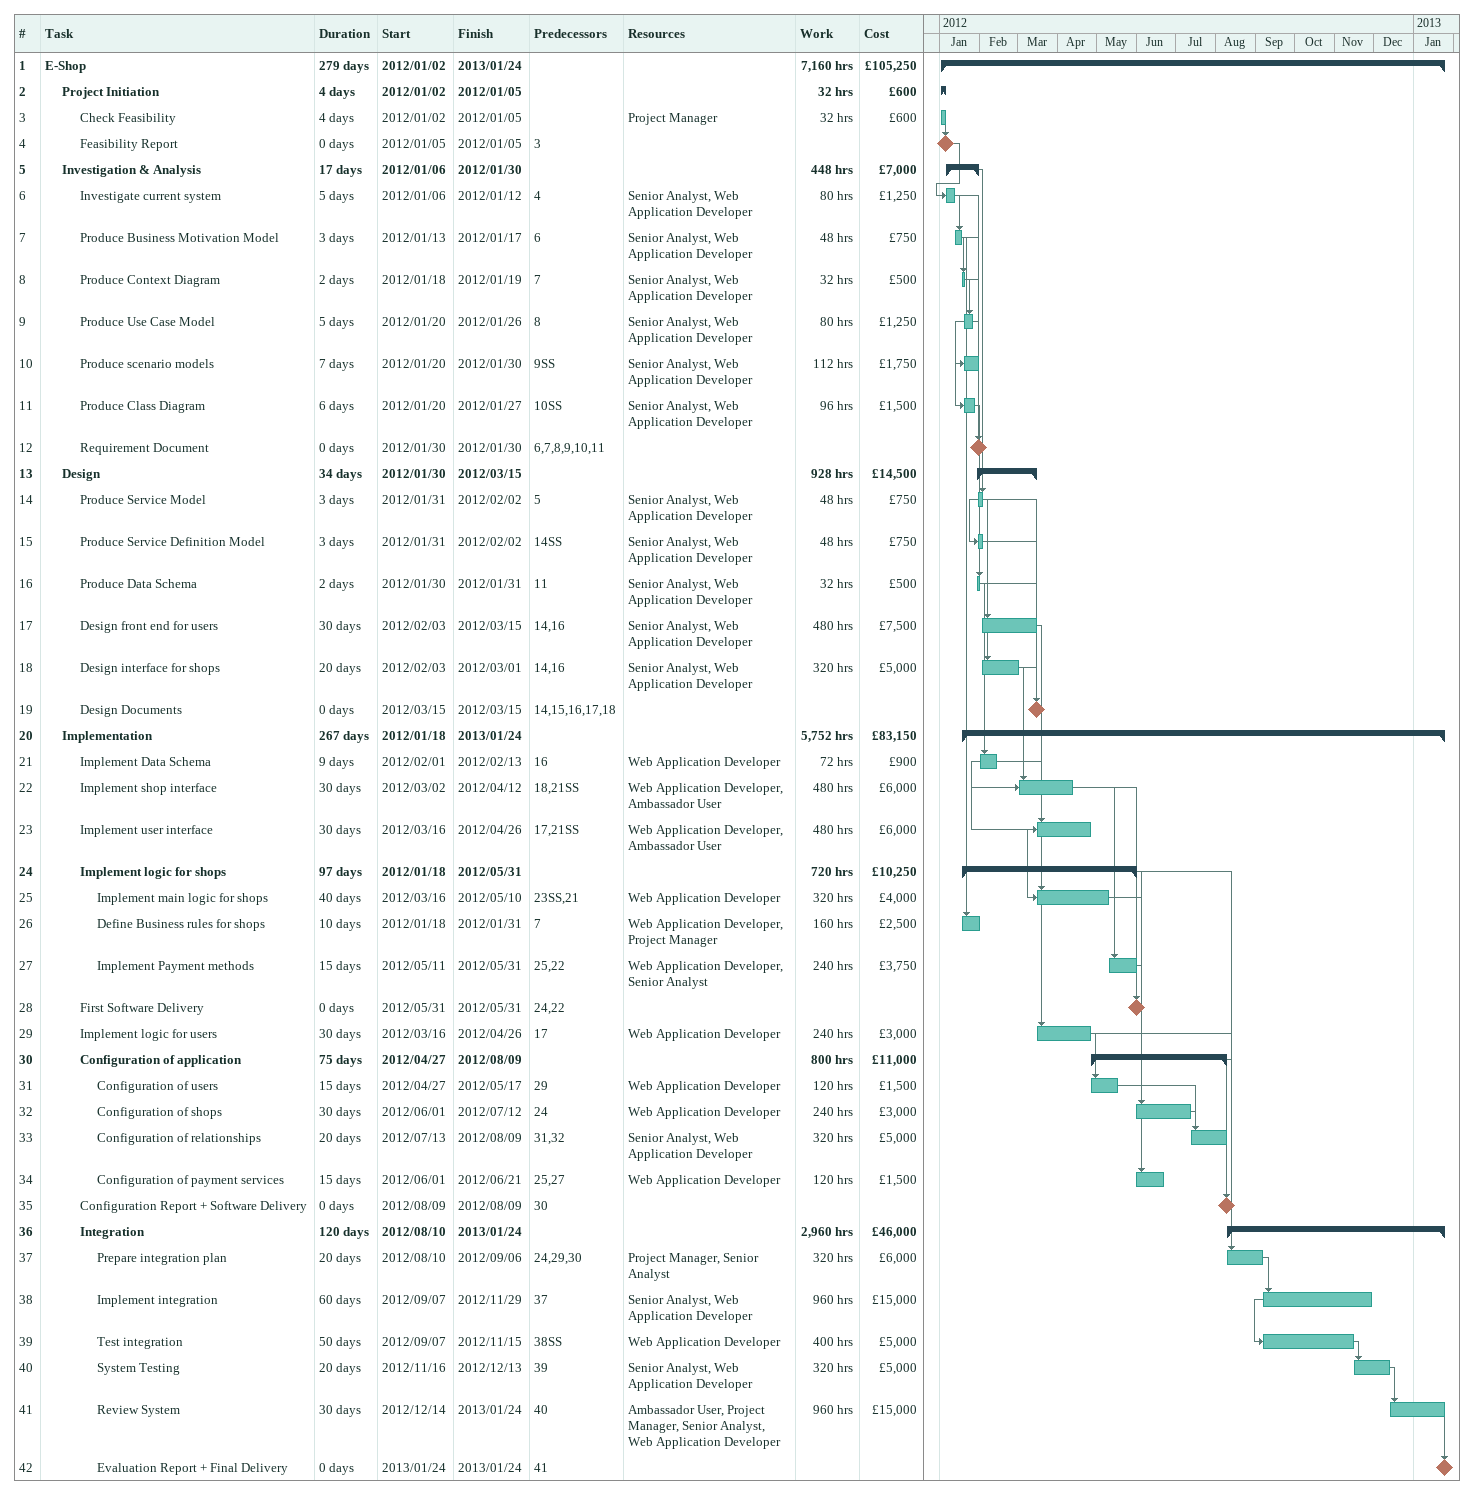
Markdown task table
| ID | Level | Task | Duration | Start | Finish | Predecessors | Resources | Work (h) | Cost (£) |
|---|---|---|---|---|---|---|---|---|---|
| 1 | 1 | **E-Shop** | 279d | 2012-01-02 | 2013-01-24 |  |  | 7160 | 105250 |
| 2 | 2 | **Project Initiation** | 4d | 2012-01-02 | 2012-01-05 |  |  | 32 | 600 |
| 3 | 3 | Check Feasibility | 4d | 2012-01-02 | 2012-01-05 |  | Project Manager | 32 | 600 |
| 4 | 3 | Feasibility Report | 0d | 2012-01-05 | 2012-01-05 | 3 |  |  |  |
| 5 | 2 | **Investigation & Analysis** | 17d | 2012-01-06 | 2012-01-30 |  |  | 448 | 7000 |
| 6 | 3 | Investigate current system | 5d | 2012-01-06 | 2012-01-12 | 4 | Senior Analyst, Web Application Developer | 80 | 1250 |
| 7 | 3 | Produce Business Motivation Model | 3d | 2012-01-13 | 2012-01-17 | 6 | Senior Analyst, Web Application Developer | 48 | 750 |
| 8 | 3 | Produce Context Diagram | 2d | 2012-01-18 | 2012-01-19 | 7 | Senior Analyst, Web Application Developer | 32 | 500 |
| 9 | 3 | Produce Use Case Model | 5d | 2012-01-20 | 2012-01-26 | 8 | Senior Analyst, Web Application Developer | 80 | 1250 |
| 10 | 3 | Produce scenario models | 7d | 2012-01-20 | 2012-01-30 | 9SS | Senior Analyst, Web Application Developer | 112 | 1750 |
| 11 | 3 | Produce Class Diagram | 6d | 2012-01-20 | 2012-01-27 | 10SS | Senior Analyst, Web Application Developer | 96 | 1500 |
| 12 | 3 | Requirement Document | 0d | 2012-01-30 | 2012-01-30 | 6, 7, 8, 9, 10, 11 |  |  |  |
| 13 | 2 | **Design** | 34d | 2012-01-30 | 2012-03-15 |  |  | 928 | 14500 |
| 14 | 3 | Produce Service Model | 3d | 2012-01-31 | 2012-02-02 | 5 | Senior Analyst, Web Application Developer | 48 | 750 |
| 15 | 3 | Produce Service Definition Model | 3d | 2012-01-31 | 2012-02-02 | 14SS | Senior Analyst, Web Application Developer | 48 | 750 |
| 16 | 3 | Produce Data Schema | 2d | 2012-01-30 | 2012-01-31 | 11 | Senior Analyst, Web Application Developer | 32 | 500 |
| 17 | 3 | Design front end for users | 30d | 2012-02-03 | 2012-03-15 | 14, 16 | Senior Analyst, Web Application Developer | 480 | 7500 |
| 18 | 3 | Design interface for shops | 20d | 2012-02-03 | 2012-03-01 | 14, 16 | Senior Analyst, Web Application Developer | 320 | 5000 |
| 19 | 3 | Design Documents | 0d | 2012-03-15 | 2012-03-15 | 14, 15, 16, 17, 18 |  |  |  |
| 20 | 2 | **Implementation** | 267d | 2012-01-18 | 2013-01-24 |  |  | 5752 | 83150 |
| 21 | 3 | Implement Data Schema | 9d | 2012-02-01 | 2012-02-13 | 16 | Web Application Developer | 72 | 900 |
| 22 | 3 | Implement shop interface | 30d | 2012-03-02 | 2012-04-12 | 18, 21SS | Web Application Developer, Ambassador User | 480 | 6000 |
| 23 | 3 | Implement user interface | 30d | 2012-03-16 | 2012-04-26 | 17, 21SS | Web Application Developer, Ambassador User | 480 | 6000 |
| 24 | 3 | **Implement logic for shops** | 97d | 2012-01-18 | 2012-05-31 |  |  | 720 | 10250 |
| 25 | 4 | Implement main logic for shops | 40d | 2012-03-16 | 2012-05-10 | 23SS, 21 | Web Application Developer | 320 | 4000 |
| 26 | 4 | Define Business rules for shops | 10d | 2012-01-18 | 2012-01-31 | 7 | Web Application Developer, Project Manager | 160 | 2500 |
| 27 | 4 | Implement Payment methods | 15d | 2012-05-11 | 2012-05-31 | 25, 22 | Web Application Developer, Senior Analyst | 240 | 3750 |
| 28 | 3 | First Software Delivery | 0d | 2012-05-31 | 2012-05-31 | 24, 22 |  |  |  |
| 29 | 3 | Implement logic for users | 30d | 2012-03-16 | 2012-04-26 | 17 | Web Application Developer | 240 | 3000 |
| 30 | 3 | **Configuration of application** | 75d | 2012-04-27 | 2012-08-09 |  |  | 800 | 11000 |
| 31 | 4 | Configuration of users | 15d | 2012-04-27 | 2012-05-17 | 29 | Web Application Developer | 120 | 1500 |
| 32 | 4 | Configuration of shops | 30d | 2012-06-01 | 2012-07-12 | 24 | Web Application Developer | 240 | 3000 |
| 33 | 4 | Configuration of relationships | 20d | 2012-07-13 | 2012-08-09 | 31, 32 | Senior Analyst, Web Application Developer | 320 | 5000 |
| 34 | 4 | Configuration of payment services | 15d | 2012-06-01 | 2012-06-21 | 25, 27 | Web Application Developer | 120 | 1500 |
| 35 | 3 | Configuration Report + Software Delivery | 0d | 2012-08-09 | 2012-08-09 | 30 |  |  |  |
| 36 | 3 | **Integration** | 120d | 2012-08-10 | 2013-01-24 |  |  | 2960 | 46000 |
| 37 | 4 | Prepare integration plan | 20d | 2012-08-10 | 2012-09-06 | 24, 29, 30 | Project Manager, Senior Analyst | 320 | 6000 |
| 38 | 4 | Implement integration | 60d | 2012-09-07 | 2012-11-29 | 37 | Senior Analyst, Web Application Developer | 960 | 15000 |
| 39 | 4 | Test integration | 50d | 2012-09-07 | 2012-11-15 | 38SS | Web Application Developer | 400 | 5000 |
| 40 | 4 | System Testing | 20d | 2012-11-16 | 2012-12-13 | 39 | Senior Analyst, Web Application Developer | 320 | 5000 |
| 41 | 4 | Review System | 30d | 2012-12-14 | 2013-01-24 | 40 | Ambassador User, Project Manager, Senior Analyst, Web Application Developer | 960 | 15000 |
| 42 | 4 | Evaluation Report + Final Delivery | 0d | 2013-01-24 | 2013-01-24 | 41 |  |  |  |
